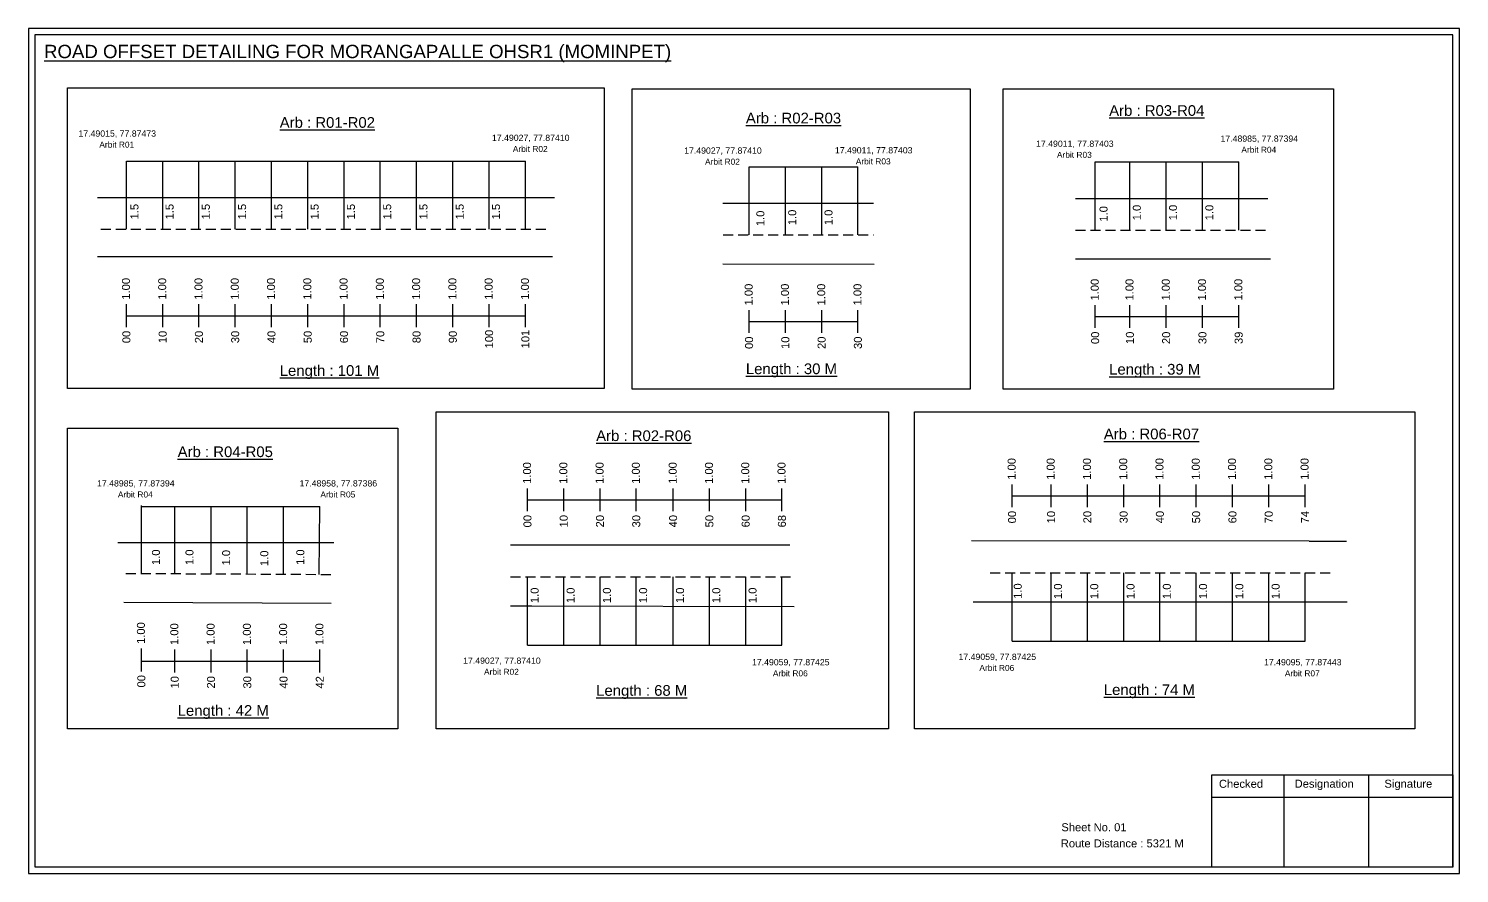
# Model space of a CAD drawing. Header units: inches. Extents: x 857 to 9621, y 2149 to 3662.
# Drawn here: x 4310 to 4847, y 3194 to 3511 of the extents above; entities that cross this region are included whole.
import ezdxf

# ---------------------------------------------------------------- set-up
doc = ezdxf.new("R2010")
doc.units = ezdxf.units.IN
doc.header["$MEASUREMENT"] = 0
doc.linetypes.add('DASHED2', pattern=[0.375, 0.25, -0.125])
doc.layers.add('PDF_Geometry', color=7, linetype='Continuous')
doc.layers.add('PDF_Text', color=5, linetype='Continuous')
doc.styles.add('PDF Arial', font='arial.ttf')
doc.styles.get("Standard").update_dxf_attribs({"font": 'arial.ttf'})

msp = doc.modelspace()

# ---------------------------------------------------------------- linework, layer by layer
at = {"color": 5}
for p, q in [((4346.8, 3460.98), (4496.4, 3460.98)), ((4710.04, 3460.66), (4763.87, 3460.66)), ((4580.29, 3458.82), (4621.09, 3458.82)), ((4352.41, 3331.52), (4419.33, 3331.52)), ((4497.18, 3279.54), (4592.6, 3279.54)), ((4678.9, 3281.07), (4788.73, 3281.07))]:
    msp.add_line(p, q, dxfattribs=at)
for p, q in [((4346.8, 3435.44), (4346.8, 3460.98)), ((4360.4, 3435.44), (4360.4, 3460.98)), ((4374, 3435.44), (4374, 3460.98)), ((4387.6, 3435.44), (4387.6, 3460.98)), ((4401.2, 3435.44), (4401.2, 3460.98)), ((4414.8, 3435.44), (4414.8, 3460.98)), ((4428.4, 3435.44), (4428.4, 3460.98)), ((4442, 3435.44), (4442, 3460.98)), ((4455.6, 3435.44), (4455.6, 3460.98)), ((4469.2, 3435.44), (4469.2, 3460.98)), ((4482.8, 3435.44), (4482.8, 3460.98)), ((4496.4, 3435.44), (4496.4, 3460.98)), ((4710.04, 3435.12), (4710.04, 3460.66)), ((4723.07, 3435.12), (4723.07, 3460.66)), ((4736.67, 3435.12), (4736.67, 3460.66)), ((4750.27, 3435.12), (4750.27, 3460.66)), ((4763.87, 3435.12), (4763.87, 3460.66)), ((4580.29, 3433.29), (4580.29, 3458.82)), ((4593.89, 3433.29), (4593.89, 3458.82)), ((4607.49, 3433.29), (4607.49, 3458.82)), ((4621.09, 3433.29), (4621.09, 3458.82)), ((4335.92, 3447.33), (4507.28, 3447.33)), ((4570.45, 3445.17), (4626.94, 3445.17)), ((4702.7, 3447.01), (4774.73, 3447.01)), ((4506.59, 3425.14), (4335.92, 3425.14)), ((4702.7, 3424.32), (4775.73, 3424.32)), ((4570.45, 3422.49), (4627.16, 3422.36)), ((4352.41, 3306.28), (4352.41, 3331.82)), ((4364.93, 3306.23), (4364.93, 3331.52)), ((4378.53, 3306.18), (4378.53, 3331.52)), ((4392.13, 3306.24), (4392.13, 3331.52)), ((4405.73, 3305.98), (4405.73, 3331.52)), ((4419.1, 3306.02), (4419.33, 3331.52)), ((4424.58, 3317.85), (4343.62, 3317.85)), ((4595.52, 3316.96), (4490.78, 3316.96)), ((4790.33, 3318.49), (4663.72, 3318.67)), ((4790.33, 3318.49), (4804.28, 3318.49)), ((4497.18, 3279.54), (4497.18, 3305.08)), ((4510.78, 3279.54), (4510.78, 3305.08)), ((4524.38, 3279.54), (4524.38, 3305.08)), ((4537.98, 3279.54), (4537.98, 3305.08)), ((4551.8, 3279.54), (4551.8, 3305.08)), ((4565.4, 3279.54), (4565.4, 3305.08)), ((4579, 3279.54), (4579, 3305.08)), ((4592.6, 3279.54), (4592.6, 3305.08)), ((4678.9, 3281.07), (4678.9, 3306.61)), ((4693.53, 3281.07), (4693.53, 3306.61)), ((4707.13, 3281.07), (4707.13, 3306.61)), ((4720.73, 3281.07), (4720.73, 3306.61)), ((4734.33, 3281.07), (4734.33, 3306.61)), ((4747.93, 3281.07), (4747.93, 3306.61)), ((4761.53, 3281.07), (4761.53, 3306.61)), ((4775.13, 3281.07), (4775.13, 3306.61)), ((4788.73, 3281.07), (4788.73, 3306.61)), ((4345.83, 3295.64), (4423.56, 3295.21)), ((4490.78, 3294.28), (4498.83, 3294.28)), ((4498.83, 3294.28), (4597.14, 3294.01)), ((4664.35, 3295.81), (4790.33, 3295.81)), ((4790.33, 3295.81), (4804.53, 3295.81))]:
    msp.add_line(p, q)
at = {"linetype": 'DASHED2', "ltscale": 15}
for p, q in [((4337.19, 3435.44), (4504.8, 3435.44)), ((4702.7, 3435.12), (4775.23, 3435.12)), ((4570.6, 3433.29), (4626.94, 3433.29)), ((4346.55, 3306.43), (4424.83, 3306.02)), ((4490.78, 3305.08), (4596.17, 3305.08)), ((4670.62, 3306.61), (4799.3, 3306.61))]:
    msp.add_line(p, q, dxfattribs=at)
at = {"color": 217, "true_color": 0x93278f}
for p, q in [((4346.8, 3398.75), (4346.8, 3407.3)), ((4360.4, 3398.75), (4360.4, 3407.3)), ((4374, 3398.75), (4374, 3407.3)), ((4387.6, 3398.75), (4387.6, 3407.3)), ((4401.2, 3398.75), (4401.2, 3407.3)), ((4414.8, 3398.75), (4414.8, 3407.3)), ((4428.4, 3398.75), (4428.4, 3407.3)), ((4442, 3398.75), (4442, 3407.3)), ((4455.6, 3398.75), (4455.6, 3407.3)), ((4469.2, 3398.75), (4469.2, 3407.3)), ((4482.8, 3398.75), (4482.8, 3407.3)), ((4496.4, 3398.75), (4496.4, 3407.3)), ((4710.04, 3398.43), (4710.04, 3406.98)), ((4723.07, 3398.43), (4723.07, 3406.98)), ((4736.67, 3398.43), (4736.67, 3406.98)), ((4750.27, 3398.43), (4750.27, 3406.98)), ((4763.87, 3398.43), (4763.87, 3406.98)), ((4346.8, 3403.01), (4496.4, 3403.04)), ((4580.29, 3396.59), (4580.29, 3405.15)), ((4593.89, 3396.59), (4593.89, 3405.15)), ((4607.49, 3396.59), (4607.49, 3405.15)), ((4621.09, 3396.59), (4621.09, 3405.15)), ((4710.04, 3402.7), (4763.87, 3402.71)), ((4580.29, 3400.86), (4621.09, 3400.87)), ((4497.18, 3329.69), (4497.18, 3338.24)), ((4510.78, 3329.69), (4510.78, 3338.24)), ((4524.38, 3329.69), (4524.38, 3338.24)), ((4537.98, 3329.69), (4537.98, 3338.24)), ((4551.8, 3329.69), (4551.8, 3338.24)), ((4565.4, 3329.69), (4565.4, 3338.24)), ((4579, 3329.69), (4579, 3338.24)), ((4592.6, 3329.69), (4592.6, 3338.24)), ((4678.9, 3331.22), (4678.9, 3339.77)), ((4693.53, 3331.22), (4693.53, 3339.77)), ((4707.13, 3331.22), (4707.13, 3339.77)), ((4720.73, 3331.22), (4720.73, 3339.77)), ((4734.33, 3331.22), (4734.33, 3339.77)), ((4747.93, 3331.22), (4747.93, 3339.77)), ((4761.53, 3331.22), (4761.53, 3339.77)), ((4775.13, 3331.22), (4775.13, 3339.77)), ((4788.73, 3331.22), (4788.73, 3339.77)), ((4497.18, 3333.96), (4592.6, 3334.02)), ((4678.9, 3335.5), (4788.73, 3335.5)), ((4352.41, 3269.67), (4352.41, 3278.23)), ((4352.41, 3273.55), (4419.33, 3273.57)), ((4364.93, 3269.28), (4364.93, 3277.84)), ((4378.53, 3269.28), (4378.53, 3277.84)), ((4392.13, 3269.28), (4392.13, 3277.84)), ((4405.73, 3269.28), (4405.73, 3277.84)), ((4419.33, 3269.28), (4419.33, 3277.84))]:
    msp.add_line(p, q, dxfattribs=at)
for points in [[(4324.7, 3488.46), (4525.94, 3488.46), (4525.94, 3375.78), (4324.7, 3375.78)], [(4536.43, 3488.14), (4663.18, 3488.14), (4663.18, 3375.46), (4536.43, 3375.46)], [(4675.58, 3488.14), (4799.38, 3488.14), (4799.38, 3375.46), (4675.58, 3375.46)], [(4462.91, 3367.02), (4632.53, 3367.02), (4632.53, 3248.2), (4462.91, 3248.2)], [(4642.3, 3367.02), (4829.86, 3367.02), (4829.86, 3248.2), (4642.3, 3248.2)], [(4324.7, 3360.88), (4448.51, 3360.88), (4448.51, 3248.2), (4324.7, 3248.2)]]:
    msp.add_lwpolyline(points, close=True)
at = {"layer": 'PDF_Geometry'}
for points in [[(4310.12, 3510.66), (4310.12, 3193.95), (4846.6, 3193.95), (4846.6, 3510.66)], [(4312.45, 3508.34), (4312.45, 3196.37), (4844.18, 3196.37), (4844.18, 3508.34)]]:
    msp.add_lwpolyline(points, close=True, dxfattribs=at)
at = {"layer": 'PDF_Geometry', "color": 242, "true_color": 0xcc1f26}
msp.add_lwpolyline([(4844.18, 3196.28), (4753.84, 3196.28), (4753.84, 3230.89), (4844.18, 3230.89)], close=True, dxfattribs=at)
for points in [[(4780.82, 3230.89), (4780.82, 3196.28)], [(4812.55, 3230.89), (4812.55, 3196.28)], [(4753.84, 3222.52), (4844.18, 3222.52)]]:
    msp.add_lwpolyline(points, dxfattribs=at)

# ---------------------------------------------------------------- texts
at = {"color": 242, "true_color": 0xcd2027}
for s, height, p in [('%%UROAD OFFSET DETAILING FOR MORANGAPALLE OHSR1 (MOMINPET)', 5, (4315.9, 3499.59)), ('%%UArb : R03-R04', 4, (4715.28, 3477.96)), ('%%UArb : R01-R02', 4, (4404.28, 3473.48)), ('%%UArb : R02-R03', 4, (4579.07, 3475.13)), ('%%ULength : 30 M', 4, (4579.07, 3381.13)), ('%%ULength : 39 M', 4, (4715.28, 3380.96)), ('%%ULength : 101 M', 4, (4404.28, 3380.48)), ('%%UArb : R02-R06', 4, (4522.93, 3356.04)), ('%%UArb : R06-R07', 4, (4713.28, 3356.69)), ('%%UArb : R04-R05', 4, (4366.01, 3350.03)), ('%%ULength : 68 M', 4, (4522.93, 3260.54)), ('%%ULength : 74 M', 4, (4713.28, 3260.82)), ('%%ULength : 42 M', 4, (4366.01, 3253.03))]:
    msp.add_text(s, height=height, dxfattribs=at).set_placement(p)
at = {"color": 5}
for s, height, p in [('17.49015, 77.87473', 2.34, (4328.82, 3470.16)), ('Arbit R01', 2.246, (4336.64, 3466.04)), ('17.49027, 77.87410', 2.34, (4483.86, 3468.56)), ('Arbit R02', 2.246, (4491.68, 3464.43)), ('17.49027, 77.87410', 2.34, (4555.93, 3463.77)), ('17.49011, 77.87403', 2.34, (4612.46, 3463.88)), ('17.49011, 77.87403', 2.34, (4687.87, 3466.35)), ('17.48985, 77.87394', 2.34, (4757.03, 3468.25)), ('Arbit R04', 2.246, (4764.85, 3464.12)), ('Arbit R02', 2.246, (4563.75, 3459.65)), ('Arbit R03', 2.246, (4620.28, 3459.76)), ('Arbit R03', 2.246, (4695.69, 3462.22)), ('17.48985, 77.87394', 2.34, (4335.78, 3339.01)), ('Arbit R04', 2.246, (4343.6, 3334.88)), ('17.48958, 77.87386', 2.34, (4411.72, 3339.01)), ('Arbit R05', 2.246, (4419.54, 3334.88)), ('17.49027, 77.87410', 2.34, (4473.05, 3272.53)), ('17.49059, 77.87425', 2.34, (4581.36, 3271.95)), ('17.49059, 77.87425', 2.34, (4658.8, 3273.98)), ('17.49095, 77.87443', 2.34, (4773.34, 3271.95)), ('Arbit R02', 2.246, (4480.87, 3268.4)), ('Arbit R06', 2.246, (4589.19, 3267.82)), ('Arbit R06', 2.246, (4666.62, 3269.86)), ('Arbit R07', 2.246, (4781.16, 3267.82))]:
    msp.add_text(s, height=height, dxfattribs=at).set_placement(p)
for s, p in [('1.5', (4351.31, 3439.12)), ('1.5', (4364.47, 3439.12)), ('1.5', (4378.07, 3439.12)), ('1.5', (4391.67, 3439.12)), ('1.5', (4405.27, 3439.12)), ('1.5', (4418.87, 3439.12)), ('1.5', (4432.47, 3439.12)), ('1.5', (4446.07, 3439.12)), ('1.5', (4459.67, 3439.12)), ('1.5', (4473.27, 3439.12)), ('1.5', (4486.87, 3439.12)), ('1.0', (4727.14, 3438.8)), ('1.0', (4740.74, 3438.8)), ('1.0', (4754.34, 3438.8)), ('1.0', (4586, 3436.6)), ('1.0', (4597.95, 3436.96)), ('1.0', (4611.55, 3436.96)), ('1.0', (4714.67, 3438.3)), ('1.0', (4359.37, 3309.57)), ('1.0', (4371.94, 3309.57)), ('1.0', (4385.68, 3309.38)), ('1.0', (4400, 3309.18)), ('1.0', (4413.51, 3309.59)), ('1.0', (4501.36, 3295.28)), ('1.0', (4514.85, 3295.28)), ('1.0', (4528.45, 3295.28)), ('1.0', (4542.05, 3295.28)), ('1.0', (4555.87, 3295.28)), ('1.0', (4569.47, 3295.28)), ('1.0', (4583.07, 3295.28)), ('1.0', (4682.5, 3296.86)), ('1.0', (4697.59, 3296.81)), ('1.0', (4711.19, 3296.81)), ('1.0', (4724.79, 3296.81)), ('1.0', (4738.39, 3296.81)), ('1.0', (4751.99, 3296.81)), ('1.0', (4765.59, 3296.81)), ('1.0', (4779.19, 3296.81))]:
    msp.add_text(s, height=3, rotation=90).set_placement(p)
at = {"color": 217, "true_color": 0x93278f}
for s, p in [('1.00', (4348.12, 3409.04)), ('1.00', (4361.72, 3409.04)), ('1.00', (4375.32, 3409.04)), ('1.00', (4388.92, 3409.04)), ('1.00', (4402.52, 3409.04)), ('1.00', (4416.12, 3409.04)), ('1.00', (4429.72, 3409.04)), ('1.00', (4443.32, 3409.04)), ('1.00', (4456.92, 3409.04)), ('1.00', (4470.52, 3409.04)), ('1.00', (4484.12, 3409.04)), ('1.00', (4497.72, 3409.04)), ('1.00', (4581.61, 3406.88)), ('1.00', (4595.21, 3406.88)), ('1.00', (4608.81, 3406.88)), ('1.00', (4622.41, 3406.88)), ('1.00', (4711.37, 3408.72)), ('1.00', (4724.4, 3408.72)), ('1.00', (4738, 3408.72)), ('1.00', (4751.6, 3408.72)), ('1.00', (4765.2, 3408.72)), ('00', (4348.28, 3392.72)), ('10', (4361.88, 3392.72)), ('20', (4375.48, 3392.72)), ('30', (4389.08, 3392.72)), ('40', (4402.68, 3392.72)), ('50', (4416.28, 3392.72)), ('60', (4429.88, 3392.72)), ('70', (4443.48, 3392.72)), ('80', (4457.08, 3392.72)), ('90', (4470.68, 3392.72)), ('100', (4484.28, 3390.77)), ('101', (4497.88, 3390.77)), ('00', (4711.52, 3392.4)), ('10', (4724.55, 3392.4)), ('20', (4738.15, 3392.4)), ('30', (4751.75, 3392.4)), ('39', (4765.35, 3392.4)), ('00', (4581.76, 3390.56)), ('10', (4595.36, 3390.56)), ('20', (4608.96, 3390.56)), ('30', (4622.56, 3390.56)), ('1.00', (4498.51, 3339.98)), ('1.00', (4512.11, 3339.98)), ('1.00', (4525.71, 3339.98)), ('1.00', (4539.31, 3339.98)), ('1.00', (4553.13, 3339.98)), ('1.00', (4566.73, 3339.98)), ('1.00', (4580.33, 3339.98)), ('1.00', (4593.93, 3339.98)), ('1.00', (4680.22, 3341.51)), ('1.00', (4694.85, 3341.51)), ('1.00', (4708.45, 3341.51)), ('1.00', (4722.05, 3341.51)), ('1.00', (4735.65, 3341.51)), ('1.00', (4749.25, 3341.51)), ('1.00', (4762.85, 3341.51)), ('1.00', (4776.45, 3341.51)), ('1.00', (4790.05, 3341.51)), ('00', (4498.66, 3323.66)), ('10', (4512.26, 3323.66)), ('20', (4525.86, 3323.66)), ('30', (4539.46, 3323.66)), ('40', (4553.28, 3323.66)), ('50', (4566.88, 3323.66)), ('60', (4580.48, 3323.66)), ('68', (4594.08, 3323.66)), ('00', (4680.37, 3325.19)), ('10', (4695, 3325.19)), ('20', (4708.6, 3325.19)), ('30', (4722.2, 3325.19)), ('40', (4735.8, 3325.19)), ('50', (4749.4, 3325.19)), ('60', (4763, 3325.19)), ('70', (4776.6, 3325.19)), ('74', (4790.2, 3325.19)), ('1.00', (4353.73, 3279.97)), ('1.00', (4366.26, 3279.58)), ('1.00', (4379.86, 3279.58)), ('1.00', (4393.46, 3279.58)), ('1.00', (4407.06, 3279.58)), ('1.00', (4420.66, 3279.58)), ('00', (4353.88, 3263.65)), ('10', (4366.41, 3263.26)), ('20', (4380.01, 3263.26)), ('30', (4393.61, 3263.26)), ('40', (4407.21, 3263.26)), ('42', (4420.81, 3263.26))]:
    msp.add_text(s, height=3, rotation=90, dxfattribs=at).set_placement(p)
for s, p in [('Sheet No. 01', (4697.34, 3209.75)), ('Route Distance : 5321 M', (4697.15, 3203.7))]:
    msp.add_text(s, height=3).set_placement(p)
at = {"layer": 'PDF_Text', "color": 7, "attachment_point": 7, "style": 'PDF Arial'}
for s, insert, char_height in [('Checked', (4756.44, 3226), 3.001), ('Designation', (4784.82, 3225.17), 3.0006), ('Signature', (4818.5, 3225.17), 3.001)]:
    msp.add_mtext(s, dxfattribs=dict(at, insert=insert, char_height=char_height))

doc.saveas('drawing.dxf')
